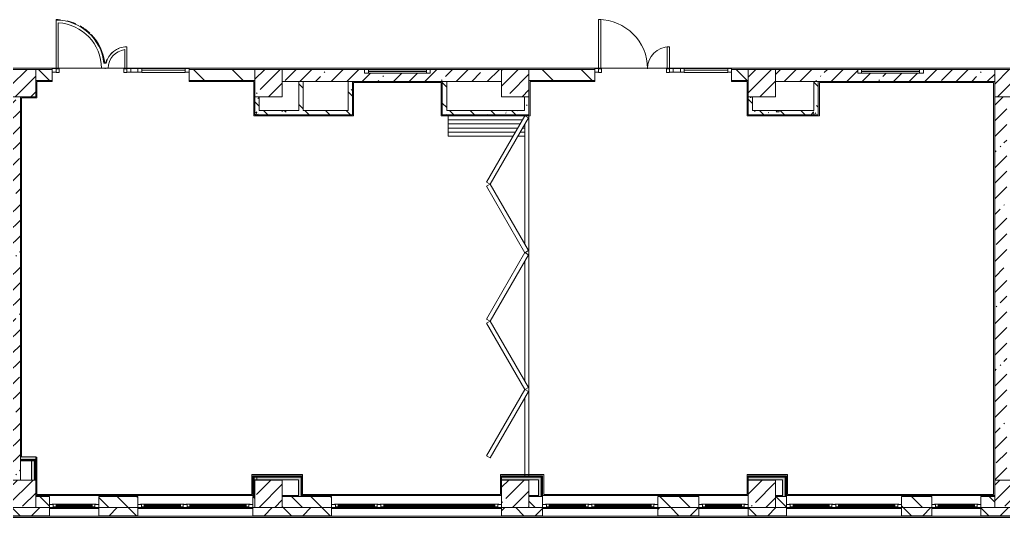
# Model space of a CAD drawing. Header units: millimetres. Extents: x -3377 to 186574, y -8553 to 29000.
# Drawn here: x 107181 to 125131, y -280 to 8808 of the extents above; entities that cross this region are included whole.
import ezdxf

# ---------------------------------------------------------------- set-up
doc = ezdxf.new("R2010")
doc.units = ezdxf.units.MM
for name, color, linetype, lineweight, true_color in [('A-DETL-GENF-4', 7, 'Continuous', 5, 0xaaaaaa), ('A-DOOR-3', 7, 'Continuous', 5, 0xaaaaaa), ('A-DOOR-FRAM-3', 7, 'Continuous', 5, 0xaaaaaa), ('A-FLOR-1', 7, 'Continuous', 5, 0xaaaaaa), ('A-WALL-6', 7, 'Continuous', 5, 0x737373), ('I-WALL-1', 7, 'Continuous', 5, 0xe7e7e7), ('I-WALL-2', 7, 'Continuous', 9, 0xe7e7e7), ('I-WALL-5', 7, 'Continuous', 5, 0x787878)]:
    doc.layers.add(name, color=color, linetype=linetype, lineweight=lineweight, true_color=true_color)
for name, color, linetype, lineweight in [('A-GLAZ-2', 7, 'Continuous', 5), ('A-GLAZ-CURT-2', 7, 'Continuous', 5), ('A-GLAZ-CWMG-2', 7, 'Continuous', 5), ('A-WALL', 7, 'Continuous', 9), ('A-WALL-4', 7, 'Continuous', 5), ('I-WALL-3', 7, 'Continuous', 5), ('S-COLS-2', 7, 'Continuous', 5)]:
    doc.layers.add(name, color=color, linetype=linetype, lineweight=lineweight)
pattern_1 = [(45, (59563.6, 0), (-285.1231, 285.1231), []), (45, (59848.73, 0), (-285.1231, 285.1231), [504.031, -100.806, 16.764, -84.042])]
pattern_2 = [(135, (59563.6, 0), (-353.5534, -353.5534), [])]
pattern_3 = [(135, (59563.6, 0), (-377.1708, -377.1708), [533.4, -88.9, 17.78, -88.9]), (135, (59563.6, 376.94), (-377.1708, -377.1708), []), (50, (59563.6, 0), (637.6445, -55.7866), [66.675, -733.425]), (355, (59563.6, 0), (-123.3494, 668.699), [53.34, -586.74]), (100.451, (59616.75, -4.65), (514.299, 612.908), [56.665, -623.315]), (46.184, (59563.6, 177.8), (948.776, -147.15), [100.012, -1100.137]), (96.636, (59642.7, 165.5), (830.909, 865.997), [84.998, -934.973]), (351.184, (59563.6, 177.8), (830.918, 865.988), [80.01, -880.11]), (21, (59652.5, 133.35), (530.6506, -357.9283), [66.675, -733.425]), (326, (59652.5, 133.35), (216.308, 644.6585), [53.34, -586.74]), (71.451, (59696.7, 103.5), (746.9596, 286.7243), [56.665, -623.315]), (37.5, (59563.6, 0), (10.8105, 295.9426), [16.764, -562.864, 16.764, -578.866, -588.962]), (37.5, (59563.6, 0), (10.8105, 295.9426), [-1175.258, 16.764, -572.198]), (7.5, (59563.6, 0), (233.8692, 350.6318), [16.764, -322.834, 16.764, -549.529, -224.472]), (7.5, (59563.6, 0), (233.8692, 350.6318), [-905.891, 16.764, -207.708]), (327.5, (59365.36, 0), (474.5678, -20.0513), [16.764, -205.486, 16.764, -676.656, -920.115]), (327.5, (59365.36, 0), (474.5678, -20.0513), [-915.67, 16.764, -903.351]), (317.5, (59276.46, 0), (518.4522, 88.9934), [16.764, -272.161, 16.764, -443.738, -653.415]), (317.5, (59276.46, 0), (518.4522, 88.9934), [-749.427, 16.764, -636.651])]
pattern_4 = [(45, (59563.6, 0), (-530.33, 530.33), []), (135, (59563.6, 0), (-530.33, -530.33), [])]

# ---------------------------------------------------------------- blocks, each defined once
blk = doc.blocks.new('BSC_Колонна _Прямоугольная - 500х500-V83-1_8_1_птичка')
at = {"layer": 'S-COLS-2'}
h = blk.add_hatch(dxfattribs=at)
h.set_pattern_fill('FP_103', color=256, style=0, pattern_type=2)
h.set_pattern_definition([(45, (-47660, -7650), (-285.123, 285.123), []), (45, (-47374.88, -7650), (-285.123, 285.123), [504.031, -100.806, 16.764, -84.042])])
h.paths.add_polyline_path([(-250, -250), (250, -250), (250, 250), (-250, 250), (-250, -105)])
for p, q in [((250, 250), (-250, 250)), ((-250, 250), (-250, -250)), ((250, -250), (250, 250)), ((-250, -250), (250, -250))]:
    blk.add_line(p, q, dxfattribs=at)
blk = doc.blocks.new('BSC_Колонна _Прямоугольная - 500х500-V84-1_8_1_птичка')
at = {"layer": 'S-COLS-2'}
h = blk.add_hatch(dxfattribs=at)
h.set_pattern_fill('FP_104', color=256, style=0, pattern_type=2)
h.set_pattern_definition([(45, (-52160, -7650), (-285.123, 285.123), []), (45, (-51874.88, -7650), (-285.123, 285.123), [504.031, -100.806, 16.764, -84.042])])
h.paths.add_polyline_path([(250, -250), (250, 250), (-250, 250), (-250, -250)])
for p, q in [((250, 250), (-250, 250)), ((-250, 250), (-250, -250)), ((250, -250), (250, 250)), ((-250, -250), (250, -250))]:
    blk.add_line(p, q, dxfattribs=at)
blk = doc.blocks.new('BSC_Колонна _Прямоугольная - 500х500-V85-1_8_1_птичка')
at = {"layer": 'S-COLS-2'}
h = blk.add_hatch(dxfattribs=at)
h.set_pattern_fill('FP_105', color=256, style=0, pattern_type=2)
h.set_pattern_definition([(45, (-61160, -7650), (-285.1231, 285.1231), []), (45, (-60874.88, -7650), (-285.123, 285.123), [504.031, -100.806, 16.764, -84.042])])
h.paths.add_polyline_path([(250, -250), (250, 250), (-250, 250), (-250, -250)])
for p, q in [((250, 250), (-250, 250)), ((-250, 250), (-250, -250)), ((250, -250), (250, 250)), ((-250, -250), (250, -250))]:
    blk.add_line(p, q, dxfattribs=at)
blk = doc.blocks.new('BSC_Колонна _Прямоугольная - 500х500-V88-1_8_1_птичка')
at = {"layer": 'S-COLS-2'}
h = blk.add_hatch(dxfattribs=at)
h.set_pattern_fill('FP_108', color=256, style=0, pattern_type=2)
h.set_pattern_definition([(45, (-47660, -150), (-285.123, 285.123), []), (45, (-47374.88, -150), (-285.123, 285.123), [504.031, -100.806, 16.764, -84.042])])
h.paths.add_polyline_path([(250, -250), (250, 250), (-250, 250), (-250, -250)])
for p, q in [((250, 250), (-250, 250)), ((-250, 250), (-250, -250)), ((250, -250), (250, 250)), ((-250, -250), (250, -250))]:
    blk.add_line(p, q, dxfattribs=at)
blk = doc.blocks.new('BSC_Колонна _Прямоугольная - 500х500-V89-1_8_1_птичка')
at = {"layer": 'S-COLS-2'}
h = blk.add_hatch(dxfattribs=at)
h.set_pattern_fill('FP_109', color=256, style=0, pattern_type=2)
h.set_pattern_definition([(45, (-52160, -150), (-285.123, 285.123), []), (45, (-51874.88, -150), (-285.123, 285.123), [504.031, -100.806, 16.764, -84.042])])
h.paths.add_polyline_path([(-250, -250), (250, -250), (250, 250), (-250, 250), (-250, -245)])
for p, q in [((250, 250), (-250, 250)), ((-250, 250), (-250, -250)), ((250, -250), (250, 250)), ((-250, -250), (250, -250))]:
    blk.add_line(p, q, dxfattribs=at)
blk = doc.blocks.new('BSC_Колонна _Прямоугольная - 500х500-V90-1_8_1_птичка')
at = {"layer": 'S-COLS-2'}
h = blk.add_hatch(dxfattribs=at)
h.set_pattern_fill('FP_110', color=256, style=0, pattern_type=2)
h.set_pattern_definition([(45, (-61160, -150), (-285.123, 285.123), []), (45, (-60874.88, -150), (-285.123, 285.123), [504.031, -100.806, 16.764, -84.042])])
h.paths.add_polyline_path([(62, -250), (250, -250), (250, 250), (-250, 250), (-250, -250)])
for p, q in [((250, 250), (-250, 250)), ((-250, 250), (-250, -250)), ((250, -250), (250, 250)), ((-250, -250), (250, -250))]:
    blk.add_line(p, q, dxfattribs=at)
blk = doc.blocks.new('BSC_Колонна _Прямоугольная - 500х500-V91-1_8_1_птичка')
at = {"layer": 'S-COLS-2'}
h = blk.add_hatch(dxfattribs=at)
h.set_pattern_fill('FP_111', color=256, style=0, pattern_type=2)
h.set_pattern_definition([(45, (-65660, -150), (-285.1231, 285.1231), []), (45, (-65374.88, -150), (-285.1231, 285.1231), [504.031, -100.806, 16.764, -84.042])])
h.paths.add_polyline_path([(209, -250), (250, -250), (250, 250), (-250, 250), (-250, -250)])
for p, q in [((250, 250), (-250, 250)), ((-250, 250), (-250, -250)), ((250, -250), (250, 250)), ((-250, -250), (250, -250))]:
    blk.add_line(p, q, dxfattribs=at)
blk = doc.blocks.new('BSC_Колонна _Прямоугольная - 500х500-V94-1_8_1_птичка')
at = {"layer": 'S-COLS-2'}
h = blk.add_hatch(dxfattribs=at)
h.set_pattern_fill('FP_114', color=256, style=0, pattern_type=2)
h.set_pattern_definition([(45, (-65660, -7650), (-285.1231, 285.1231), []), (45, (-65374.88, -7650), (-285.1231, 285.1231), [504.031, -100.806, 16.764, -84.042])])
h.paths.add_polyline_path([(-30, -250), (250, -250), (250, 22), (220, 22), (220, 30), (250, 30), (250, 250), (-250, 250), (-250, -250)])
for p, q in [((220, 250), (-250, 250)), ((-250, 250), (-250, -250)), ((250, -250), (250, 22)), ((-250, -250), (250, -250))]:
    blk.add_line(p, q, dxfattribs=at)
blk = doc.blocks.new('120_Окно_СКБ_1Ст - 120_Окно_СКБ_1Ст 900х2500_h_-V100-1_8_1_птичка')
at = {"layer": 'A-GLAZ-2'}
for p, q in [((-450, -127), (-450, -57)), ((-450, -57), (-380, -57)), ((450, -57), (-450, -57)), ((-380, -127), (-450, -127)), ((-450, -127), (-400, -127)), ((-380, -127), (-400, -127)), ((-400, -127), (-400, -137)), ((-400, -137), (400, -137)), ((400, -137), (-400, -137)), ((-380, -57), (-380, -127)), ((380, -87), (-380, -87)), ((-380, -87), (-380, -127)), ((-330, -137), (-330, -87)), ((-330, -107), (330, -107)), ((330, -117), (-330, -117)), ((330, -137), (330, -87)), ((380, -127), (380, -57)), ((380, -57), (450, -57)), ((380, -127), (380, -87)), ((450, -127), (380, -127)), ((400, -127), (380, -127)), ((400, -137), (400, -127)), ((401, -127), (450, -127)), ((450, -57), (450, -127))]:
    blk.add_line(p, q, dxfattribs=at)
blk = doc.blocks.new('120_Окно_СКБ_2Ст - 120_Окно_СКБ_2Ст 2100х2500 _мал створка справа_-V101-1_8_1_птичка')
at = {"layer": 'A-GLAZ-2'}
for p, q in [((-1050, -127), (-1050, -57)), ((-1050, -57), (-980, -57)), ((1050, -57), (-1050, -57)), ((-980, -127), (-1050, -127)), ((-1050, -127), (-1000, -127)), ((-980, -127), (-1000, -127)), ((-1000, -127), (-1000, -137)), ((-1000, -137), (170, -137)), ((170, -137), (-1000, -137)), ((-980, -57), (-980, -127)), ((150, -87), (-980, -87)), ((-980, -87), (-980, -127)), ((-930, -137), (-930, -87)), ((-930, -107), (100, -107)), ((100, -117), (-930, -117)), ((100, -137), (100, -87)), ((150, -127), (150, -57)), ((150, -57), (220, -57)), ((150, -127), (150, -87)), ((220, -127), (150, -127)), ((170, -127), (150, -127)), ((170, -127), (200, -127)), ((170, -137), (170, -127)), ((220, -127), (200, -127)), ((200, -127), (200, -137)), ((200, -137), (1000, -137)), ((1000, -137), (200, -137)), ((220, -57), (220, -127)), ((980, -87), (220, -87)), ((220, -87), (220, -127)), ((270, -137), (270, -87)), ((270, -107), (930, -107)), ((930, -117), (270, -117)), ((930, -137), (930, -87)), ((980, -127), (980, -57)), ((980, -57), (1050, -57)), ((980, -127), (980, -87)), ((1050, -127), (980, -127)), ((1000, -127), (980, -127)), ((1000, -127), (1050, -127)), ((1000, -137), (1000, -127)), ((1050, -57), (1050, -127))]:
    blk.add_line(p, q, dxfattribs=at)
blk = doc.blocks.new('120_Окно_СКБ_2Ст - 120_Окно_СКБ_2Ст 3100х2500 _мал_створка слева_-22446080-1_8_1_птичка')
at = {"layer": 'A-GLAZ-2'}
for p, q in [((-1550, -127), (-1550, -57)), ((-1550, -57), (-1480, -57)), ((1550, -57), (-1550, -57)), ((-1480, -127), (-1550, -127)), ((-1550, -127), (-1500, -127)), ((-1480, -127), (-1500, -127)), ((-1500, -127), (-1500, -137)), ((-1500, -137), (670, -137)), ((670, -137), (-1500, -137)), ((-1480, -57), (-1480, -127)), ((650, -87), (-1480, -87)), ((-1480, -87), (-1480, -127)), ((-1430, -137), (-1430, -87)), ((-1430, -107), (600, -107)), ((600, -117), (-1430, -117)), ((600, -137), (600, -87)), ((650, -127), (650, -57)), ((650, -57), (720, -57)), ((650, -127), (650, -87)), ((720, -127), (650, -127)), ((670, -127), (650, -127)), ((670, -127), (700, -127)), ((670, -137), (670, -127)), ((720, -127), (700, -127)), ((700, -127), (700, -137)), ((700, -137), (1500, -137)), ((1500, -137), (700, -137)), ((720, -57), (720, -127)), ((1480, -87), (720, -87)), ((720, -87), (720, -127)), ((770, -137), (770, -87)), ((770, -107), (1430, -107)), ((1430, -117), (770, -117)), ((1430, -137), (1430, -87)), ((1480, -127), (1480, -57)), ((1480, -57), (1550, -57)), ((1480, -127), (1480, -87)), ((1550, -127), (1480, -127)), ((1500, -127), (1480, -127)), ((1500, -127), (1550, -127)), ((1500, -137), (1500, -127)), ((1550, -57), (1550, -127))]:
    blk.add_line(p, q, dxfattribs=at)
blk = doc.blocks.new('DOR__перегородка__Прямоугольная - ТП-3_ Вн_ДПГ_6820х3300h-19315679-1_8_1_птичка')
at = {"layer": 'A-DOOR-3'}
for p, q in [((6445, 1474), (6820, 1474)), ((6445, 1474), (6445, 288)), ((6520, 1474), (6520, 244)), ((6595, 1474), (6595, 201)), ((6670, 1474), (6670, 158)), ((6745, 1474), (6745, 114)), ((6820, 1474), (6820, 0)), ((6445, 201), (6445, 75)), ((246, 75), (1664, 75)), ((246, 0), (6820, 0)), ((1814, 75), (1827, 75)), ((1977, 75), (4164, 75)), ((4314, 75), (4325, 75)), ((4475, 75), (6663, 75)), ((6520, 158), (6520, 75)), ((6595, 114), (6595, 75)), ((6813, 75), (6820, 75))]:
    blk.add_line(p, q, dxfattribs=at)
at = {"layer": 'A-DOOR-FRAM-3'}
for p, q in [((570, 707), (608, 772)), ((608, 772), (1820, 72)), ((1821, 72), (3033, 772)), ((3033, 772), (3071, 707)), ((3070, 707), (3107, 772)), ((3107, 772), (4320, 72)), ((4319, 72), (5532, 772)), ((5532, 772), (5569, 707)), ((5569, 707), (5607, 772)), ((5607, 772), (6819, 72)), ((1783, 7), (570, 707)), ((3071, 707), (1858, 7)), ((4282, 7), (3070, 707)), ((5569, 707), (4357, 7)), ((6781, 7), (5569, 707)), ((1820, 72), (1783, 7)), ((1858, 7), (1821, 72)), ((4320, 72), (4282, 7)), ((4357, 7), (4319, 72)), ((6819, 72), (6781, 7))]:
    blk.add_line(p, q, dxfattribs=at)
blk = doc.blocks.new('BSC_Колонна _Прямоугольная - 500х500-V103-1_8_1_птичка')
at = {"layer": 'S-COLS-2'}
h = blk.add_hatch(dxfattribs=at)
h.set_pattern_fill('FP_143', color=256, style=0, pattern_type=2)
h.set_pattern_definition([(45, (-56660, -150), (-285.123, 285.123), []), (45, (-56374.88, -150), (-285.123, 285.123), [504.031, -100.806, 16.764, -84.042])])
h.paths.add_polyline_path([(-86, -250), (250, -250), (250, 250), (-250, 250), (-250, -250)])
for p, q in [((250, 250), (-250, 250)), ((-250, 250), (-250, -250)), ((250, -250), (250, 250)), ((-250, -250), (250, -250))]:
    blk.add_line(p, q, dxfattribs=at)
blk = doc.blocks.new('BSC_Колонна _Прямоугольная - 500х500-V104-1_8_1_птичка')
at = {"layer": 'S-COLS-2'}
h = blk.add_hatch(dxfattribs=at)
h.set_pattern_fill('FP_144', color=256, style=0, pattern_type=2)
h.set_pattern_definition([(45, (-56660, -7650), (-285.123, 285.123), []), (45, (-56374.88, -7650), (-285.123, 285.123), [504.031, -100.806, 16.764, -84.042])])
h.paths.add_polyline_path([(-86, -250), (250, -250), (250, 250), (-250, 250), (-250, -250)])
for p, q in [((250, 250), (-250, 250)), ((-250, 250), (-250, -250)), ((250, -250), (250, 250)), ((-250, -250), (250, -250))]:
    blk.add_line(p, q, dxfattribs=at)
blk = doc.blocks.new('120_Окно_СКБ_1Ст - 120_Окно_СКБ_1Ст 900х2500_h_-V109-1_8_1_птичка')
at = {"layer": 'A-GLAZ-2'}
for p, q in [((-450, -127), (-450, -57)), ((-450, -57), (-380, -57)), ((450, -57), (-450, -57)), ((-380, -127), (-450, -127)), ((-450, -127), (-400, -127)), ((-380, -127), (-400, -127)), ((-400, -127), (-400, -137)), ((-400, -137), (400, -137)), ((400, -137), (-400, -137)), ((-380, -57), (-380, -127)), ((380, -87), (-380, -87)), ((-380, -87), (-380, -127)), ((-330, -137), (-330, -87)), ((-330, -107), (330, -107)), ((330, -117), (-330, -117)), ((330, -137), (330, -87)), ((380, -127), (380, -57)), ((380, -57), (450, -57)), ((380, -127), (380, -87)), ((450, -127), (380, -127)), ((400, -127), (380, -127)), ((400, -127), (450, -127)), ((400, -137), (400, -127)), ((450, -57), (450, -127))]:
    blk.add_line(p, q, dxfattribs=at)
blk = doc.blocks.new('120_Окно_СКБ_1Ст - 120_Окно_СКБ_1Ст 900х2500_h_-V118-1_8_1_птичка')
at = {"layer": 'A-GLAZ-2'}
for p, q in [((-450, -127), (-450, -57)), ((-450, -57), (-380, -57)), ((450, -57), (-450, -57)), ((-380, -127), (-450, -127)), ((-450, -127), (-400, -127)), ((-380, -127), (-400, -127)), ((-400, -127), (-400, -137)), ((-400, -137), (400, -137)), ((400, -137), (-400, -137)), ((-380, -57), (-380, -127)), ((380, -87), (-380, -87)), ((-380, -87), (-380, -127)), ((-330, -137), (-330, -87)), ((-330, -107), (330, -107)), ((330, -117), (-330, -117)), ((330, -137), (330, -87)), ((380, -127), (380, -57)), ((380, -57), (450, -57)), ((380, -127), (380, -87)), ((450, -127), (380, -127)), ((400, -127), (380, -127)), ((400, -127), (450, -127)), ((400, -137), (400, -127)), ((450, -57), (450, -127))]:
    blk.add_line(p, q, dxfattribs=at)
blk = doc.blocks.new('Прямоугольный импост - 50 x 70 мм-V196-1_8_1_птичка')
at = {"layer": 'A-GLAZ-CWMG-2'}
for p, q in [((-70, 35), (0, 35)), ((-70, -35), (-70, 35)), ((0, 35), (0, -35)), ((0, -35), (-70, -35))]:
    blk.add_line(p, q, dxfattribs=at)
blk = doc.blocks.new('Дверь_Витражная_остекление_ - ДВН_ДАО_Главный вход_1200 в свету-V204-1_8_1_птичка')
at = {"layer": 'A-DETL-GENF-4'}
for p, q in [((-607.5, 925), (-647.5, 925)), ((-647.5, 925), (-647.5, 917)), ((-607.5, 914.7), (-607.5, 925)), ((647.5, 430), (607.5, 430)), ((-647.5, 30), (-607.5, 30)), ((-592.5, 30), (-647.5, 30)), ((-607.5, 30), (-607.5, 37)), ((-592.5, -40), (-592.5, 30)), ((592.5, -40), (592.5, 30)), ((592.5, 30), (647.5, 30)), ((607.5, 37), (607.5, 30)), ((607.5, 30), (647.5, 30)), ((-647.5, -40), (-592.5, -40)), ((647.5, -40), (592.5, -40))]:
    blk.add_line(p, q, dxfattribs=at)
at = {"layer": 'A-DOOR-3'}
blk.add_line((-647.5, 925), (-647.5, 917), dxfattribs=at)
for centre, radius, start, end in [((-647.5, 30), 895, 84.89417, 90), ((-647.5, 30), 895, 66.09157, 76.75735), ((-647.5, 30), 895, 46.29046, 60.65283), ((-647.5, 30), 895, 6.49726, 44.08654), ((647.5, 30), 400, 111.27932, 114.05027), ((647.5, 30), 400, 152.83924, 163.42706), ((647.5, 30), 400, 132.31117, 137.0053), ((647.5, 30), 400, 178.97108, 180), ((-647.5, 30), 895, 360, 0.45558)]:
    blk.add_arc(centre, radius, start, end, dxfattribs=at)
blk = doc.blocks.new('Системная панель - Стемалит - 40мм-V198-1_8_1_птичка')
at = {"layer": 'A-GLAZ-CURT-2'}
for p, q in [((65, 35), (-65, 35)), ((-65, 35), (-65, -35)), ((65, -35), (65, 35)), ((-65, -35), (65, -35))]:
    blk.add_line(p, q, dxfattribs=at)
blk = doc.blocks.new('Прямоугольный импост - 50 x 70 мм-V199-1_8_1_птичка')
at = {"layer": 'A-GLAZ-CWMG-2'}
for p, q in [((-35, 35), (35, 35)), ((-35, -35), (-35, 35)), ((35, 35), (35, -35)), ((35, -35), (-35, -35))]:
    blk.add_line(p, q, dxfattribs=at)
blk = doc.blocks.new('Прямоугольный импост - 50 x 70 мм-V200-1_8_1_птичка')
at = {"layer": 'A-GLAZ-CWMG-2'}
for p, q in [((0, 35), (-70, 35)), ((-70, 35), (-70, -35)), ((0, -35), (0, 35)), ((-70, -35), (0, -35))]:
    blk.add_line(p, q, dxfattribs=at)
blk = doc.blocks.new('Системная панель - Стекло - 40мм-V205-1_8_1_птичка')
at = {"layer": 'A-GLAZ-CURT-2'}
for p, q in [((397.5, 0), (-397.5, 0)), ((-397.5, 0), (-397.5, -40)), ((397.5, -40), (397.5, 0)), ((-397.5, -40), (397.5, -40))]:
    blk.add_line(p, q, dxfattribs=at)
blk = doc.blocks.new('Прямоугольный импост - 50 x 70 мм-V202-1_8_1_птичка')
at = {"layer": 'A-GLAZ-CWMG-2'}
for p, q in [((-35, 35), (35, 35)), ((-35, -35), (-35, 35)), ((35, 35), (35, -35)), ((35, -35), (-35, -35))]:
    blk.add_line(p, q, dxfattribs=at)
blk = doc.blocks.new('Прямоугольный импост - 50 x 70 мм-V203-1_8_1_птичка')
at = {"layer": 'A-GLAZ-CWMG-2'}
blk.add_line((41770, 7918), (40975, 7918), dxfattribs=at)
blk = doc.blocks.new('Дверь_Витражная_остекление_ - ДВН_ДАО_Главный вход_1200 в свету-V206-1_8_1_птичка')
at = {"layer": 'A-DETL-GENF-4'}
for p, q in [((-607.5, 925), (-647.5, 925)), ((-647.5, 925), (-647.5, 35)), ((-607.5, 30), (-607.5, 925)), ((647.5, 430), (607.5, 430)), ((607.5, 430), (607.5, 30)), ((647.5, 35), (647.5, 430)), ((-647.5, 30), (-607.5, 30)), ((-592.5, 30), (-647.5, 30)), ((-592.5, -40), (-592.5, 30)), ((592.5, -40), (592.5, 30)), ((592.5, 30), (647.5, 30)), ((607.5, 30), (647.5, 30)), ((-647.5, -40), (-592.5, -40)), ((647.5, -40), (592.5, -40))]:
    blk.add_line(p, q, dxfattribs=at)
at = {"layer": 'A-DOOR-3'}
for p, q in [((-647.5, 925), (-647.5, 35)), ((647.5, 430), (647.5, 35))]:
    blk.add_line(p, q, dxfattribs=at)
for centre, radius, start, end in [((-647.5, 30), 895, 360, 90), ((647.5, 30), 400, 90, 180)]:
    blk.add_arc(centre, radius, start, end, dxfattribs=at)
blk = doc.blocks.new('Системная панель - Стекло - 40мм-V207-1_8_1_птичка')
at = {"layer": 'A-GLAZ-CURT-2'}
h = blk.add_hatch(dxfattribs=at)
h.set_pattern_fill('FP_209', color=256, style=0, pattern_type=2)
h.set_pattern_definition([(45, (-60642.5, -7383), (-1414.214, 1414.214), [1000, -3000]), (45, (-61642.5, -7883), (-1414.214, 1414.214), [3000, -1000]), (45, (-59642.5, -8383), (-1414.214, 1414.214), [1000, -3000])])
h.paths.add_polyline_path([(398, -40), (398, 0), (-398, 0), (-398, -40), (395, -40)])
for p, q in [((398, 0), (-398, 0)), ((-398, 0), (-398, -40)), ((398, -40), (398, 0)), ((-398, -40), (398, -40))]:
    blk.add_line(p, q, dxfattribs=at)
blk = doc.blocks.new('120_Окно_СКБ_1Ст - 120_Окно_СКБ_1Ст 400х1200 EI30-V209-1_8_1_птичка')
at = {"layer": 'A-GLAZ-2'}
for p, q in [((-600, 40), (-600, 110)), ((-600, 110), (-530, 110)), ((600, 110), (-600, 110)), ((-530, 40), (-600, 40)), ((-600, 40), (600, 40)), ((-530, 110), (-530, 40)), ((530, 80), (-530, 80)), ((530, 70), (-530, 70)), ((530, 40), (530, 110)), ((530, 110), (600, 110)), ((600, 40), (530, 40)), ((600, 110), (600, 40))]:
    blk.add_line(p, q, dxfattribs=at)

msp = doc.modelspace()

# ---------------------------------------------------------------- hatches: boundary and pattern name
at = {"layer": 'A-WALL-4'}
h = msp.add_hatch(dxfattribs=at)
h.set_pattern_fill('FP_100', color=256, style=0, pattern_type=2)
h.set_pattern_definition([(135, (59563.6, 0), (-176.7767, -176.7767), [])])
h.paths.add_polyline_path([(116723.6, -100), (116723.6, 100), (116473.6, 100), (116473.6, -100)])
h.paths.add_polyline_path([(107473.6, -100), (107723.6, -100), (107723.6, 100), (107473.6, 100)])
h.paths.add_polyline_path([(108623.6, -100), (109335.1, -100), (109335.1, 100), (108623.6, 100)])
h.paths.add_polyline_path([(124723.6, -100), (124973.6, -100), (124973.6, 100), (124723.6, 100)])
h.paths.add_polyline_path([(123573.6, -100), (123823.6, -100), (123823.6, 100), (123273.6, 100), (123273.6, -100)])
h.paths.add_polyline_path([(111435.1, -100), (111473.6, -94.7), (111473.6, 100), (111435.1, 100)])
h.paths.add_polyline_path([(120973.6, -100), (121173.6, -100), (121173.6, 100), (120973.6, 100), (120973.6, 42.9)])
h.paths.add_polyline_path([(111973.6, -100), (112873.6, -100), (112873.6, 100), (111973.6, 100), (111973.6, -25.1)])
h.paths.add_polyline_path([(118823.6, -100), (119573.6, -100), (119573.6, 100), (118823.6, 100)])
h = msp.add_hatch(dxfattribs=at)
h.set_pattern_fill('FP_118', color=256, style=0, pattern_type=2)
h.set_pattern_definition([(45, (59563.6, 0), (-353.5534, 353.5534), []), (135, (59563.6, 0), (-353.5534, -353.5534), [])])
h.paths.add_polyline_path([(135257.4, -250), (135263.6, -250), (135263.6, -100), (133543.6, -100), (133543.6, -250), (135255.7, -250)])
h.paths.add_polyline_path([(127291.5, -250), (130223.6, -250), (130223.6, -100), (126623.6, -100), (126623.6, -250)])
h.paths.add_polyline_path([(131799.7, -250), (131843.6, -250), (131843.6, -100), (131123.6, -101.8), (131123.6, -250), (131643.6, -250)])
h.paths.add_polyline_path([(121173.6, -250), (121173.6, -100), (120473.6, -100), (120473.6, -250), (120785.2, -250)])
h.paths.add_polyline_path([(123273.6, -250), (123823.6, -250), (123823.6, -100), (123273.6, -100), (123273.6, -121.3)])
h.paths.add_polyline_path([(119573.6, -250), (119573.6, -100), (118823.6, -100), (118823.6, -250)])
h.paths.add_polyline_path([(116723.6, -250), (116723.6, -100), (115973.6, -100), (115973.6, -250), (116137.8, -250)])
h.paths.add_polyline_path([(124723.6, -250), (125723.6, -250), (125723.6, -100), (124723.6, -100), (124723.6, -118)])
h.paths.add_polyline_path([(112419.9, -250), (112873.6, -250), (112873.6, -100), (111435.1, -100), (111435.1, -250), (111490.4, -250)])
h.paths.add_polyline_path([(109335.1, -250), (109335.1, -100), (108623.6, -100), (108623.6, -250), (108702, -250)])
h.paths.add_polyline_path([(107723.6, -250), (107723.6, -100), (106973.6, -100), (106973.6, -250)])
h.paths.add_polyline_path([(103873.6, -250), (103873.6, -100), (102301.2, -100), (102301.2, -250), (103125.2, -250)])
h.paths.add_polyline_path([(98603.6, -250), (98603.6, -100), (97954.6, -100), (97954.6, -250), (98477.8, -250)])
h.paths.add_polyline_path([(99503.6, -250), (100201.2, -250), (100201.2, -100), (99503.6, -100), (99503.6, -180.4)])
at = {"layer": 'I-WALL-1'}
for points in [[(107465, 775), (107473.6, 775), (107473.6, 825), (107193.6, 820), (107193.6, 775), (107448.6, 775)], [(107398.6, 400), (107448.6, 400), (107448.6, 750), (107398.6, 750), (107398.6, 500)], [(111490.4, 405), (112268.6, 405), (112268.6, 455), (111435.1, 455), (111435.1, 405), (111473.6, 405)], [(112318.6, 100), (112318.6, 455), (112268.6, 455), (112268.6, 100)], [(116137.8, 405), (116648.6, 405), (116648.6, 455), (115973.6, 455), (115973.6, 405)], [(121098.6, 405), (121148.6, 405), (121148.6, 455), (120473.6, 455), (120473.6, 405), (120973.6, 405)]]:
    msp.add_hatch(color=256, dxfattribs=at).paths.add_polyline_path(points)
h = msp.add_hatch(color=256, dxfattribs=at)
h.paths.add_polyline_path([(111473.6, 120), (111473.6, 400), (111460.1, 405), (111460.1, 120)])
h.paths.add_polyline_path([(111510.1, 455), (111510.1, 480), (111460.1, 480), (111460.1, 455), (111490.4, 455)])
at = {"layer": 'I-WALL-2'}
for points in [[(116698.6, 100), (116698.6, 455), (116648.6, 455), (116648.6, 100)], [(121098.6, 100), (121148.6, 100), (121148.6, 405), (121098.6, 405), (121098.6, 120)]]:
    msp.add_hatch(color=256, dxfattribs=at).paths.add_polyline_path(points)
at = {"layer": 'I-WALL-3'}
h = msp.add_hatch(dxfattribs=at)
h.set_pattern_fill('FP_117', color=256, style=0, pattern_type=2)
h.set_pattern_definition(pattern_2)
h.paths.add_polyline_path([(110273.6, 7700), (111473.6, 7700), (111473.6, 7900), (110273.6, 7900)])
h.paths.add_polyline_path([(107773.6, 7700), (107773.6, 7900), (107473.6, 7900), (107473.6, 7700), (107493.6, 7700)])
h = msp.add_hatch(dxfattribs=at)
h.set_pattern_fill('FP_99', color=256, style=0, pattern_type=2)
h.set_pattern_definition(pattern_1)
h.paths.add_polyline_path([(112419.9, 7680), (115973.6, 7680), (115973.6, 7900), (114673.6, 7900), (114673.6, 7830), (113473.6, 7830), (113473.6, 7900), (111973.6, 7900), (111973.6, 7680), (112343.6, 7680)])
h = msp.add_hatch(dxfattribs=at)
h.set_pattern_fill('FP_117', color=256, style=0, pattern_type=2)
h.set_pattern_definition(pattern_2)
h.paths.add_polyline_path([(120173.6, 7700), (120473.6, 7700), (120473.6, 7900), (120173.6, 7900)])
h.paths.add_polyline_path([(116743.6, 7700), (117673.6, 7700), (117673.6, 7900), (116473.6, 7900), (116473.6, 7700), (116547.2, 7700)])
h = msp.add_hatch(dxfattribs=at)
h.set_pattern_fill('FP_99', color=256, style=0, pattern_type=2)
h.set_pattern_definition(pattern_1)
h.paths.add_polyline_path([(120973.6, 7680), (124973.6, 7680), (124973.6, 7900), (123673.6, 7900), (123673.6, 7830), (122473.6, 7830), (122473.6, 7900), (120973.6, 7900)])
h = msp.add_hatch(dxfattribs=at)
h.set_pattern_fill('FP_99', color=256, style=0, pattern_type=2)
h.set_pattern_definition(pattern_1)
h.paths.add_polyline_path([(106973.6, 400), (107193.6, 400), (107193.6, 7400), (106973.6, 7400), (106973.6, 645.8)])
h = msp.add_hatch(dxfattribs=at)
h.set_pattern_fill('FP_99', color=256, style=0, pattern_type=2)
h.set_pattern_definition(pattern_1)
h.paths.add_polyline_path([(125193.6, 400), (125193.6, 7400), (124973.6, 7400), (124973.6, 400)])
h = msp.add_hatch(dxfattribs=at)
h.set_pattern_fill('FP_208', color=256, style=0, pattern_type=2)
h.set_pattern_definition(pattern_4)
h.paths.add_polyline_path([(111973.6, 467.5), (112331.1, 467.5), (112331.1, 480), (111510.1, 478.9), (111510.1, 467.5)])
h.paths.add_polyline_path([(111460.1, 467.5), (111460.1, 480), (111435.1, 480), (111435.1, 467.5), (111453.6, 467.5)])
h = msp.add_hatch(dxfattribs=at)
h.set_pattern_fill('FP_208', color=256, style=0, pattern_type=2)
h.set_pattern_definition(pattern_4)
h.paths.add_polyline_path([(111973.6, 455), (112318.6, 455), (112318.2, 467.5), (111510.1, 466.4), (111510.1, 455)])
h.paths.add_polyline_path([(111435.1, 455), (111460.1, 455), (111460.1, 467.5), (111435.1, 467.5)])
h = msp.add_hatch(dxfattribs=at)
h.set_pattern_fill('FP_208', color=256, style=0, pattern_type=2)
h.set_pattern_definition(pattern_4)
h.paths.add_polyline_path([(112331.1, 100), (112331.1, 467.5), (112318.6, 467.5), (112318.6, 100)])
h = msp.add_hatch(dxfattribs=at)
h.set_pattern_fill('FP_208', color=256, style=0, pattern_type=2)
h.set_pattern_definition(pattern_4)
h.paths.add_polyline_path([(112343.6, 100), (112340.8, 480), (112331.1, 480), (112331.1, 100)])
h = msp.add_hatch(dxfattribs=at)
h.set_pattern_fill('FP_208', color=256, style=0, pattern_type=2)
h.set_pattern_definition(pattern_4)
h.paths.add_polyline_path([(116473.6, 467.5), (116711.1, 467.5), (116711.1, 480), (115973.6, 480), (115973.6, 467.5), (116137.8, 467.5)])
h = msp.add_hatch(dxfattribs=at)
h.set_pattern_fill('FP_208', color=256, style=0, pattern_type=2)
h.set_pattern_definition(pattern_4)
h.paths.add_polyline_path([(115973.6, 455), (116698.6, 455), (116698.2, 467.5), (115973.6, 467.5)])
h = msp.add_hatch(dxfattribs=at)
h.set_pattern_fill('FP_208', color=256, style=0, pattern_type=2)
h.set_pattern_definition(pattern_4)
h.paths.add_polyline_path([(116711.1, 100), (116711.1, 467.5), (116698.6, 467.5), (116698.6, 100)])
h = msp.add_hatch(dxfattribs=at)
h.set_pattern_fill('FP_208', color=256, style=0, pattern_type=2)
h.set_pattern_definition(pattern_4)
h.paths.add_polyline_path([(116723.6, 100), (116723.6, 480), (116711.1, 480), (116711.1, 100)])
h = msp.add_hatch(dxfattribs=at)
h.set_pattern_fill('FP_208', color=256, style=0, pattern_type=2)
h.set_pattern_definition(pattern_4)
h.paths.add_polyline_path([(120473.6, 467.5), (121173.6, 467.5), (121173.6, 480), (120473.6, 480)])
h = msp.add_hatch(dxfattribs=at)
h.set_pattern_fill('FP_208', color=256, style=0, pattern_type=2)
h.set_pattern_definition(pattern_4)
h.paths.add_polyline_path([(120473.6, 455), (121161.1, 455), (121161.1, 467.5), (120473.6, 467.5)])
at = {"layer": 'I-WALL-5'}
h = msp.add_hatch(dxfattribs=at)
h.set_pattern_fill('FP_129', color=256, style=0, pattern_type=2)
h.set_pattern_definition(pattern_3)
h.paths.add_polyline_path([(112273.6, 7150), (112353.6, 7150), (112353.6, 7680), (112273.6, 7680), (112273.6, 7400)])
h = msp.add_hatch(dxfattribs=at)
h.set_pattern_fill('FP_129', color=256, style=0, pattern_type=2)
h.set_pattern_definition(pattern_3)
h.paths.add_polyline_path([(113253.6, 7150), (113253.6, 7680), (113173.6, 7680), (113173.6, 7150)])
h = msp.add_hatch(dxfattribs=at)
h.set_pattern_fill('FP_129', color=256, style=0, pattern_type=2)
h.set_pattern_definition(pattern_3)
h.paths.add_polyline_path([(114893.6, 7070), (114973.6, 7070), (114973.6, 7680), (114893.6, 7680), (114893.6, 7150)])
h = msp.add_hatch(dxfattribs=at)
h.set_pattern_fill('FP_129', color=256, style=0, pattern_type=2)
h.set_pattern_definition(pattern_3)
h.paths.add_polyline_path([(121753.6, 7070), (121753.6, 7680), (121673.6, 7680), (121673.6, 7070), (121714.7, 7070)])
h = msp.add_hatch(dxfattribs=at)
h.set_pattern_fill('FP_129', color=256, style=0, pattern_type=2)
h.set_pattern_definition(pattern_3)
h.paths.add_polyline_path([(111553.6, 7070), (111553.6, 7400), (111473.6, 7400), (111473.6, 7070)])
h = msp.add_hatch(dxfattribs=at)
h.set_pattern_fill('FP_129', color=256, style=0, pattern_type=2)
h.set_pattern_definition(pattern_3)
h.paths.add_polyline_path([(116393.6, 7150), (116473.6, 7150), (116473.6, 7400), (116393.6, 7400)])
h = msp.add_hatch(dxfattribs=at)
h.set_pattern_fill('FP_129', color=256, style=0, pattern_type=2)
h.set_pattern_definition(pattern_3)
h.paths.add_polyline_path([(120553.6, 7070), (120553.6, 7400), (120473.6, 7400), (120473.6, 7070)])
h = msp.add_hatch(dxfattribs=at)
h.set_pattern_fill('FP_129', color=256, style=0, pattern_type=2)
h.set_pattern_definition(pattern_3)
h.paths.add_polyline_path([(113253.6, 7070), (113253.6, 7150), (111553.6, 7150), (111553.6, 7070), (112419.9, 7070)])
h = msp.add_hatch(dxfattribs=at)
h.set_pattern_fill('FP_129', color=256, style=0, pattern_type=2)
h.set_pattern_definition(pattern_3)
h.paths.add_polyline_path([(115701.8, 7070), (116473.6, 7070), (116473.6, 7150), (114973.6, 7150), (114973.6, 7070)])
h = msp.add_hatch(dxfattribs=at)
h.set_pattern_fill('FP_129', color=256, style=0, pattern_type=2)
h.set_pattern_definition(pattern_3)
h.paths.add_polyline_path([(121673.6, 7070), (121673.6, 7150), (120553.6, 7150), (120553.6, 7070), (121193.6, 7070)])

# ---------------------------------------------------------------- linework, layer by layer
at = {"layer": 'A-FLOR-1'}
for p, q in [((107843.6, 8800), (107843.6, 7920)), ((107883.6, 7920), (107883.6, 8749)), ((109098.6, 8260.7), (109098.6, 7920)), ((109138.6, 7920), (109138.6, 8313)), ((98303.6, 7920), (125479.9, 7920)), ((108756.7, 8012.8), (108718.7, 8012.8)), ((107773.6, 7680), (107493.6, 7680)), ((107493.6, 7680), (107493.6, 7380)), ((107773.6, 7700), (107773.6, 7680)), ((110273.6, 7680), (110273.6, 7700)), ((111453.6, 7680), (110273.6, 7680)), ((111453.6, 7050), (111453.6, 7680)), ((114873.6, 7660), (113273.6, 7660)), ((113273.6, 7660), (113273.6, 7050)), ((114873.6, 7050), (114873.6, 7660)), ((117673.6, 7680), (116493.6, 7680)), ((116493.6, 7680), (116493.6, 7050)), ((117673.6, 7700), (117673.6, 7680)), ((120173.6, 7680), (120173.6, 7700)), ((120453.6, 7680), (120173.6, 7680)), ((120453.6, 7050), (120453.6, 7680)), ((124953.6, 7660), (121773.6, 7660)), ((121773.6, 7660), (121773.6, 7050)), ((124953.6, 140), (124953.6, 7660)), ((107493.6, 7380), (107213.6, 7380)), ((107213.6, 7380), (107213.6, 825)), ((113273.6, 7050), (111453.6, 7050)), ((116400.3, 7050), (114873.6, 7050)), ((116493.6, 7050), (116406.8, 7050)), ((121773.6, 7050), (120453.6, 7050)), ((107473.6, 820), (107493.6, 820)), ((107493.6, 820), (107493.6, 140)), ((111415.1, 140), (111415.1, 500)), ((111415.1, 500), (112343.6, 500)), ((112343.6, 500), (112343.6, 480)), ((115953.6, 140), (115953.6, 500)), ((115953.6, 500), (116743.6, 500)), ((116743.6, 500), (116743.6, 140)), ((120453.6, 140), (120453.6, 500)), ((120453.6, 500), (121193.6, 500)), ((121193.6, 500), (121193.6, 140)), ((107493.6, 140), (111415.1, 140)), ((112343.6, 140), (115953.6, 140)), ((116743.6, 140), (120453.6, 140)), ((121193.6, 140), (124953.6, 140))]:
    msp.add_line(p, q, dxfattribs=at)
for centre, radius, start, end in [((107843.6, 7920), 880, 6.05535, 90), ((107843.6, 7920), 830, 360, 87.23769), ((109138.6, 7920), 393, 90, 166.33705), ((109138.6, 7920), 343, 96.69696, 180)]:
    msp.add_arc(centre, radius, start, end, dxfattribs=at)
at = {"layer": 'A-WALL'}
for p, q in [((113253.6, 7680), (113173.6, 7680)), ((114973.6, 7680), (114893.6, 7680)), ((121753.6, 7680), (121673.6, 7680)), ((107193.6, 825), (107193.6, 750)), ((107193.6, 775), (107473.6, 775)), ((107193.6, 762.5), (107461.1, 762.5)), ((107448.6, 750), (107398.6, 750)), ((107448.6, 400), (107448.6, 750)), ((107461.1, 400), (107461.1, 762.5)), ((112331.1, 467.5), (111435.1, 467.5)), ((112318.6, 455), (111435.1, 455)), ((111447.6, 480), (111447.6, 120)), ((111460.1, 480), (111460.1, 120)), ((112318.6, 100), (112318.6, 455)), ((112331.1, 100), (112331.1, 467.5)), ((116711.1, 467.5), (115973.6, 467.5)), ((116698.6, 455), (115973.6, 455)), ((116698.6, 455), (116698.6, 100)), ((116711.1, 467.5), (116711.1, 100)), ((121161.1, 467.5), (120473.6, 467.5)), ((121148.6, 455), (120473.6, 455)), ((121148.6, 455), (121148.6, 100)), ((121161.1, 467.5), (121161.1, 100)), ((107723.6, -100), (107473.6, -100)), ((109335.1, -100), (108623.6, -100)), ((111473.6, -100), (111435.1, -100)), ((112873.6, -100), (111973.6, -100)), ((116723.6, -100), (116473.6, -100)), ((119573.6, -100), (118823.6, -100)), ((121173.6, -100), (120973.6, -100)), ((123823.6, -100), (123273.6, -100)), ((124973.6, -100), (124723.6, -100)), ((106973.6, -250), (107723.6, -250)), ((106973.6, -253), (107723.6, -253)), ((108623.6, -250), (109335.1, -250)), ((108623.6, -253), (109335.1, -253)), ((111435.1, -250), (112873.6, -250)), ((111435.1, -253), (112873.6, -253)), ((115973.6, -250), (116723.6, -250)), ((115973.6, -253), (116723.6, -253)), ((118823.6, -250), (119573.6, -250)), ((118823.6, -253), (119573.6, -253)), ((120473.6, -250), (121173.6, -250)), ((120473.6, -253), (121173.6, -253)), ((123273.6, -250), (123823.6, -250)), ((123273.6, -253), (123823.6, -253)), ((124723.6, -250), (125723.6, -250)), ((124723.6, -253), (125723.6, -253))]:
    msp.add_line(p, q, dxfattribs=at)
at = {"layer": 'A-WALL-4'}
for p, q in [((107723.6, 100), (107473.6, 100)), ((107723.6, -258), (107723.6, 100)), ((109335.1, 100), (108623.6, 100)), ((108623.6, 100), (108623.6, -258)), ((109335.1, -258), (109335.1, 100)), ((111473.6, 100), (111435.1, 100)), ((111435.1, 100), (111435.1, -258)), ((112873.6, 100), (111973.6, 100)), ((112873.6, -258), (112873.6, 100)), ((116648.6, 100), (116473.6, 100)), ((116723.6, -258), (116723.6, 100)), ((119573.6, 100), (118823.6, 100)), ((118823.6, 100), (118823.6, -258)), ((119573.6, -258), (119573.6, 100)), ((121098.6, 100), (120973.6, 100)), ((121173.6, -258), (121173.6, 100)), ((123823.6, 100), (123273.6, 100)), ((123273.6, 100), (123273.6, -258)), ((123823.6, -258), (123823.6, 100)), ((124973.6, 100), (124723.6, 100)), ((124723.6, 100), (124723.6, -258)), ((107723.6, -100), (108623.6, -100)), ((109335.1, -100), (111435.1, -100)), ((112873.6, -100), (115973.6, -100)), ((115973.6, -100), (115973.6, -258)), ((116723.6, -100), (118823.6, -100)), ((119573.6, -100), (120473.6, -100)), ((120473.6, -100), (120473.6, -258)), ((121173.6, -100), (123273.6, -100)), ((123823.6, -100), (124723.6, -100)), ((109335.1, -258), (97954.6, -258)), ((123823.6, -258), (109335.1, -258)), ((123823.6, -258), (131843.6, -258))]:
    msp.add_line(p, q, dxfattribs=at)
at = {"layer": 'A-WALL-6'}
msp.add_line((131843.6, -280), (59273.6, -280), dxfattribs=at)
at = {"layer": 'I-WALL-3'}
for p, q in [((107773.6, 7900), (107473.6, 7900)), ((107773.6, 7700), (107773.6, 7900)), ((111473.6, 7900), (110273.6, 7900)), ((110273.6, 7900), (110273.6, 7700)), ((113473.6, 7900), (111973.6, 7900)), ((115973.6, 7900), (114673.6, 7900)), ((117673.6, 7900), (116473.6, 7900)), ((117673.6, 7700), (117673.6, 7900)), ((120473.6, 7900), (120173.6, 7900)), ((120173.6, 7900), (120173.6, 7700)), ((122473.6, 7900), (120973.6, 7900)), ((124973.6, 7900), (123673.6, 7900)), ((107473.6, 7700), (107773.6, 7700)), ((110273.6, 7700), (111473.6, 7700)), ((111973.6, 7680), (113173.6, 7680)), ((112273.6, 7680), (112273.6, 7150)), ((112353.6, 7150), (112353.6, 7680)), ((113173.6, 7680), (113173.6, 7150)), ((113253.6, 7070), (113253.6, 7680)), ((113253.6, 7680), (114893.6, 7680)), ((114893.6, 7680), (114893.6, 7070)), ((114973.6, 7150), (114973.6, 7680)), ((114973.6, 7680), (115973.6, 7680)), ((116473.6, 7700), (117673.6, 7700)), ((120173.6, 7700), (120473.6, 7700)), ((120973.6, 7680), (121673.6, 7680)), ((121673.6, 7680), (121673.6, 7150)), ((121753.6, 7070), (121753.6, 7680)), ((121753.6, 7680), (124973.6, 7680)), ((107193.6, 825), (107193.6, 7400)), ((111473.6, 7400), (111473.6, 7070)), ((111553.6, 7150), (111553.6, 7400)), ((116393.6, 7400), (116393.6, 7150)), ((116473.6, 7070), (116473.6, 7400)), ((120473.6, 7400), (120473.6, 7070)), ((120553.6, 7150), (120553.6, 7400)), ((124973.6, 7400), (124973.6, 400)), ((111473.6, 7070), (113253.6, 7070)), ((112273.6, 7150), (111553.6, 7150)), ((113173.6, 7150), (112353.6, 7150)), ((114893.6, 7070), (116473.6, 7070)), ((116393.6, 7150), (114973.6, 7150)), ((120473.6, 7070), (121753.6, 7070)), ((121673.6, 7150), (120553.6, 7150)), ((107473.6, 825), (107193.6, 825)), ((107193.6, 400), (107193.6, 750)), ((107193.6, 750), (107398.6, 750)), ((107398.6, 750), (107398.6, 400)), ((107473.6, 400), (107473.6, 825)), ((112343.6, 480), (111435.1, 480)), ((111435.1, 480), (111435.1, 120)), ((111435.1, 405), (112268.6, 405)), ((111510.1, 400), (111510.1, 480)), ((112268.6, 405), (112268.6, 100)), ((112343.6, 100), (112343.6, 480)), ((116723.6, 480), (115973.6, 480)), ((115973.6, 480), (115973.6, 405)), ((115973.6, 405), (116648.6, 405)), ((116648.6, 405), (116648.6, 100)), ((116723.6, 100), (116723.6, 480)), ((121173.6, 480), (120473.6, 480)), ((120473.6, 480), (120473.6, 405)), ((120473.6, 405), (121098.6, 405)), ((121098.6, 405), (121098.6, 100)), ((121173.6, 100), (121173.6, 480)), ((107473.6, 120), (111473.6, 120)), ((111973.6, 120), (112268.6, 120)), ((112342.9, 120), (115973.6, 120)), ((116473.6, 120), (116648.6, 120)), ((116648.6, 100), (116723.6, 100)), ((116722.9, 120), (120473.6, 120)), ((120973.6, 120), (121098.6, 120)), ((121098.6, 100), (121173.6, 100)), ((121172.8, 120), (124973.6, 120))]:
    msp.add_line(p, q, dxfattribs=at)

# ---------------------------------------------------------------- block references
at = {"layer": 'A-DOOR-3'}
for name, p in [('Дверь_Витражная_остекление_ - ДВН_ДАО_Главный вход_1200 в свету-V204-1_8_1_птичка', (108491.1, 7883)), ('Дверь_Витражная_остекление_ - ДВН_ДАО_Главный вход_1200 в свету-V206-1_8_1_птичка', (118391.1, 7883))]:
    msp.add_blockref(name, p, dxfattribs=at)
at = {"layer": 'A-DOOR-3', "rotation": 89.99999999999955}
msp.add_blockref('DOR__перегородка__Прямоугольная - ТП-3_ Вн_ДПГ_6820х3300h-19315679-1_8_1_птичка', (116473.6, 233.9), dxfattribs=at)
at = {"layer": 'A-GLAZ-2'}
for p in [(114073.6, 7790), (123073.6, 7790)]:
    msp.add_blockref('120_Окно_СКБ_1Ст - 120_Окно_СКБ_1Ст 400х1200 EI30-V209-1_8_1_птичка', p, dxfattribs=at)
at = {"layer": 'A-GLAZ-2', "rotation": 180}
for name, p in [('120_Окно_СКБ_1Ст - 120_Окно_СКБ_1Ст 900х2500_h_-V100-1_8_1_птичка', (108173.6, -175)), ('120_Окно_СКБ_2Ст - 120_Окно_СКБ_2Ст 2100х2500 _мал створка справа_-V101-1_8_1_птичка', (110385.1, -175)), ('120_Окно_СКБ_2Ст - 120_Окно_СКБ_2Ст 3100х2500 _мал_створка слева_-22446080-1_8_1_птичка', (114423.6, -175)), ('120_Окно_СКБ_2Ст - 120_Окно_СКБ_2Ст 2100х2500 _мал створка справа_-V101-1_8_1_птичка', (117773.6, -175)), ('120_Окно_СКБ_1Ст - 120_Окно_СКБ_1Ст 900х2500_h_-V118-1_8_1_птичка', (120023.6, -175)), ('120_Окно_СКБ_2Ст - 120_Окно_СКБ_2Ст 2100х2500 _мал створка справа_-V101-1_8_1_птичка', (122223.6, -175)), ('120_Окно_СКБ_1Ст - 120_Окно_СКБ_1Ст 900х2500_h_-V109-1_8_1_птичка', (124273.6, -175))]:
    msp.add_blockref(name, p, dxfattribs=at)
at = {"layer": 'A-GLAZ-CURT-2'}
for name, p in [('Системная панель - Стемалит - 40мм-V198-1_8_1_птичка', (109273.6, 7883)), ('Системная панель - Стемалит - 40мм-V198-1_8_1_птичка', (119173.6, 7883)), ('Системная панель - Стекло - 40мм-V205-1_8_1_птичка', (109806.1, 7883)), ('Системная панель - Стекло - 40мм-V207-1_8_1_птичка', (119706.1, 7883))]:
    msp.add_blockref(name, p, dxfattribs=at)
at = {"layer": 'A-GLAZ-CWMG-2', "rotation": 180}
for p in [(107773.6, 7883), (117673.6, 7883)]:
    msp.add_blockref('Прямоугольный импост - 50 x 70 мм-V200-1_8_1_птичка', p, dxfattribs=at)
at = {"layer": 'A-GLAZ-CWMG-2', "extrusion": (0, 0, -1), "rotation": 180}
for name, p in [('Прямоугольный импост - 50 x 70 мм-V199-1_8_1_птичка', (-109173.6, 7883)), ('Прямоугольный импост - 50 x 70 мм-V202-1_8_1_птичка', (-109373.6, 7883)), ('Прямоугольный импост - 50 x 70 мм-V196-1_8_1_птичка', (-110273.6, 7883)), ('Прямоугольный импост - 50 x 70 мм-V199-1_8_1_птичка', (-119073.6, 7883)), ('Прямоугольный импост - 50 x 70 мм-V202-1_8_1_птичка', (-119273.6, 7883)), ('Прямоугольный импост - 50 x 70 мм-V196-1_8_1_птичка', (-120173.6, 7883))]:
    msp.add_blockref(name, p, dxfattribs=at)
at = {"layer": 'A-GLAZ-CWMG-2'}
for p in [(68433.6, 0), (78333.6, 0)]:
    msp.add_blockref('Прямоугольный импост - 50 x 70 мм-V203-1_8_1_птичка', p, dxfattribs=at)
at = {"layer": 'S-COLS-2'}
for name, p in [('BSC_Колонна _Прямоугольная - 500х500-V83-1_8_1_птичка', (107223.6, 7650)), ('BSC_Колонна _Прямоугольная - 500х500-V84-1_8_1_птичка', (111723.6, 7650)), ('BSC_Колонна _Прямоугольная - 500х500-V104-1_8_1_птичка', (116223.6, 7650)), ('BSC_Колонна _Прямоугольная - 500х500-V85-1_8_1_птичка', (120723.6, 7650)), ('BSC_Колонна _Прямоугольная - 500х500-V94-1_8_1_птичка', (125223.6, 7650)), ('BSC_Колонна _Прямоугольная - 500х500-V88-1_8_1_птичка', (107223.6, 150)), ('BSC_Колонна _Прямоугольная - 500х500-V89-1_8_1_птичка', (111723.6, 150)), ('BSC_Колонна _Прямоугольная - 500х500-V103-1_8_1_птичка', (116223.6, 150)), ('BSC_Колонна _Прямоугольная - 500х500-V90-1_8_1_птичка', (120723.6, 150)), ('BSC_Колонна _Прямоугольная - 500х500-V91-1_8_1_птичка', (125223.6, 150))]:
    msp.add_blockref(name, p, dxfattribs=at)

doc.saveas('drawing.dxf')
